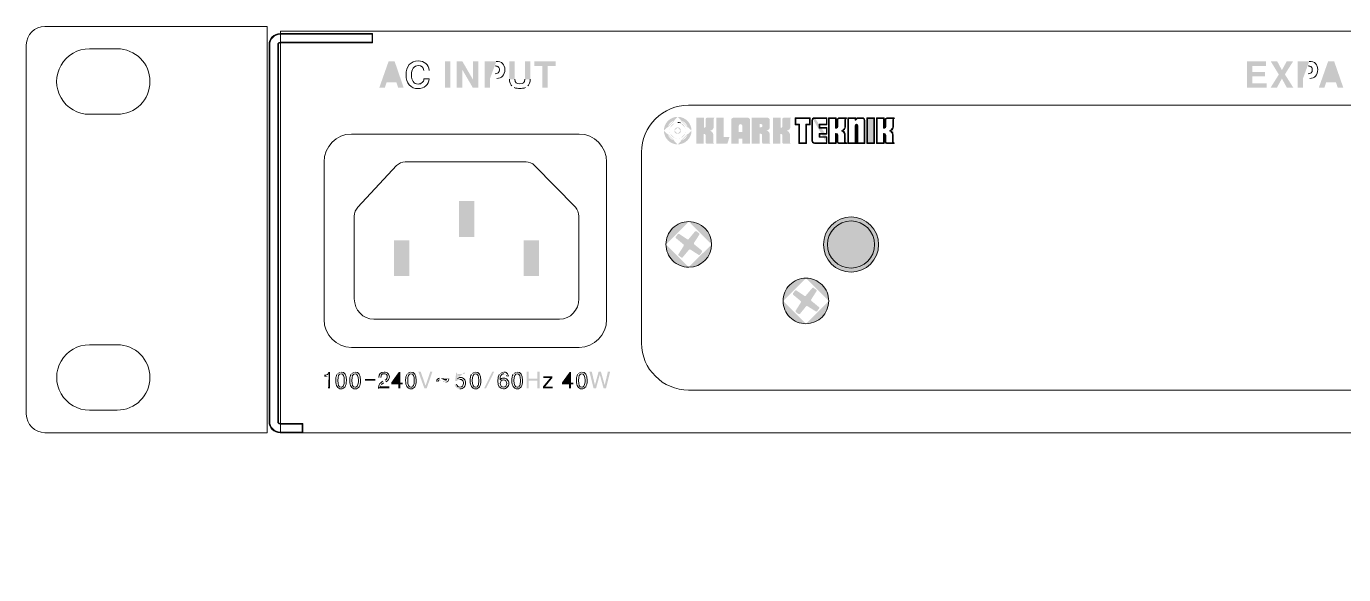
# Model space of a CAD drawing. Header units: millimetres. Extents: x 53 to 536, y 329 to 488.
# Drawn here: x 53 to 194.3, y 329.1 to 387.9 of the extents above; entities that cross this region are included whole.
import ezdxf

# ---------------------------------------------------------------- set-up
doc = ezdxf.new("R2010")
doc.units = ezdxf.units.MM
doc.header["$MEASUREMENT"] = 0

msp = doc.modelspace()

# ---------------------------------------------------------------- hatches: boundary and pattern name
at = {"transparency": 33554559}
for points in [[(92.71, 381.92), (91.65, 381.92), (91.46, 381.35), (90.87, 381.35), (91.87, 384.18), (92.52, 384.18), (93.49, 381.35), (92.9, 381.35)], [(97.93, 381.35), (98.51, 381.35), (98.51, 384.18), (97.93, 384.18)], [(100.91, 381.35), (99.77, 383.31), (99.77, 381.35), (99.19, 381.35), (99.19, 384.18), (99.79, 384.18), (100.91, 382.25), (100.91, 384.18), (101.49, 384.18), (101.49, 381.35)], [(108.95, 383.69), (108.95, 381.35), (108.37, 381.35), (108.37, 383.69), (107.51, 383.69), (107.51, 384.18), (109.78, 384.18), (109.78, 383.69)], [(184.56, 382.57), (184.56, 381.83), (186.1, 381.83), (186.1, 381.35), (183.98, 381.35), (183.98, 384.18), (186.03, 384.18), (186.03, 383.69), (184.56, 383.69), (184.56, 383.05), (185.92, 383.05), (185.92, 382.57)], [(188.04, 382.79), (188.95, 381.35), (188.26, 381.35), (187.72, 382.33), (187.18, 381.35), (186.5, 381.35), (187.39, 382.77), (186.53, 384.18), (187.22, 384.18), (187.72, 383.25), (188.24, 384.18), (188.92, 384.18)], [(193.52, 381.92), (192.46, 381.92), (192.27, 381.35), (191.68, 381.35), (192.68, 384.18), (193.33, 384.18), (194.31, 381.35), (193.71, 381.35)], [(126.84, 378.13), (126.78, 378.07), (126.76, 378.03), (126.75, 377.97), (126.75, 377.11), (126.72, 376.98), (126.64, 376.87), (126.51, 376.79), (126.38, 376.74), (126.47, 376.69), (126.56, 376.62), (126.67, 376.49), (126.71, 376.33), (126.71, 375.45), (126.74, 375.39), (126.81, 375.35), (126, 375.35), (125.93, 375.38), (125.89, 375.45), (125.89, 376.26), (125.84, 376.36), (125.73, 376.4), (125.68, 376.4), (125.68, 375.35), (124.9, 375.35), (124.9, 378.15), (125.7, 378.15), (125.7, 377.06), (125.78, 377.06), (125.81, 377.07), (125.85, 377.1), (125.89, 377.19), (125.89, 377.99), (125.93, 378.09), (126.03, 378.13)], [(128.45, 376.06), (128.22, 375.35), (127.05, 375.35), (127.05, 378.15), (127.83, 378.15), (127.83, 376.06)], [(135.07, 378.13), (135.01, 378.07), (134.99, 378.03), (134.98, 377.97), (134.98, 377.11), (134.95, 376.98), (134.87, 376.87), (134.74, 376.79), (134.61, 376.74), (134.7, 376.69), (134.79, 376.62), (134.9, 376.49), (134.94, 376.33), (134.94, 375.45), (134.97, 375.39), (135.04, 375.35), (134.23, 375.35), (134.16, 375.38), (134.12, 375.45), (134.12, 376.26), (134.07, 376.36), (133.96, 376.4), (133.91, 376.4), (133.91, 375.35), (133.13, 375.35), (133.13, 378.15), (133.93, 378.15), (133.93, 377.06), (134.01, 377.06), (134.05, 377.07), (134.08, 377.1), (134.12, 377.19), (134.12, 377.99), (134.16, 378.09), (134.26, 378.13)], [(144.02, 375.37), (143.19, 375.37), (143.19, 378.13), (144.02, 378.13)], [(143.95, 378.06), (143.26, 378.06), (143.26, 375.44), (143.95, 375.44)], [(99.43, 365.35), (101.07, 365.35), (101.07, 369.18), (99.43, 369.18)], [(138.53, 364.52, 0.414085), (141.49, 361.56), (141.49, 361.56, 0.414196), (144.45, 364.52), (144.45, 364.52, 0.414331), (141.49, 367.48), (141.49, 367.48, 0.414221)], [(138.97, 364.52, 0.413897), (141.49, 361.99), (141.49, 361.99, 0.41433), (144.01, 364.52), (144.01, 364.52, 0.414633), (141.49, 367.04), (141.49, 367.04, 0.414201)], [(92.46, 361.16), (94.1, 361.16), (94.1, 364.99), (92.46, 364.99)], [(106.37, 361.16), (108.01, 361.16), (108.01, 364.99), (106.37, 364.99)], [(125.51, 363.75), (125.5, 363.86), (124.65, 364.56), (124.63, 364.68), (125.23, 365.61), (125.21, 365.72), (124.88, 365.96), (124.77, 365.95), (124.05, 365.09), (123.94, 365.07), (123.03, 365.68), (122.91, 365.65), (122.67, 365.33), (122.69, 365.22), (123.53, 364.52), (123.55, 364.4), (122.96, 363.47), (122.98, 363.36), (123.3, 363.12), (123.41, 363.13), (124.11, 363.98), (124.23, 364), (125.16, 363.4), (125.27, 363.42)], [(138.08, 357.68), (138.07, 357.79), (137.22, 358.49), (137.2, 358.6), (137.8, 359.54), (137.78, 359.65), (137.45, 359.89), (137.34, 359.87), (136.62, 359.02), (136.51, 359), (135.6, 359.61), (135.49, 359.58), (135.24, 359.26), (135.26, 359.15), (136.1, 358.45), (136.12, 358.33), (135.53, 357.4), (135.55, 357.29), (135.88, 357.05), (135.99, 357.06), (136.68, 357.91), (136.8, 357.92), (137.73, 357.33), (137.84, 357.35)], [(86.33, 350.59), (86.47, 350.75), (86.62, 350.83), (86.77, 350.84)], [(87.84, 350.59), (87.97, 350.75), (88.12, 350.83), (88.28, 350.84)], [(92.91, 349.51), (92.17, 349.51), (92.17, 349.74), (92.96, 350.84), (93.12, 350.84), (93.12, 349.71), (93.38, 349.71), (93.38, 349.51), (93.12, 349.51), (93.12, 349.09), (92.91, 349.09)], [(93.83, 350.59), (93.96, 350.75), (94.11, 350.83), (94.27, 350.84)], [(95.96, 349.09), (95.71, 349.09), (95.06, 350.89), (95.31, 350.89), (95.84, 349.37), (96.34, 350.89), (96.58, 350.89)], [(100.76, 350.59), (100.9, 350.75), (101.05, 350.83), (101.2, 350.84)], [(103.01, 350.89), (103.21, 350.89), (102.33, 349.1), (102.13, 349.1)], [(105.23, 350.59), (105.37, 350.75), (105.52, 350.83), (105.67, 350.84)], [(107.84, 349.91), (106.91, 349.91), (106.91, 349.09), (106.68, 349.09), (106.68, 350.89), (106.91, 350.89), (106.91, 350.12), (107.84, 350.12), (107.84, 350.89), (108.07, 350.89), (108.07, 349.09), (107.84, 349.09)], [(111.23, 349.51), (110.49, 349.51), (110.49, 349.74), (111.29, 350.84), (111.45, 350.84), (111.45, 349.71), (111.71, 349.71), (111.71, 349.51), (111.45, 349.51), (111.45, 349.09), (111.23, 349.09)], [(112.15, 350.59), (112.29, 350.75), (112.44, 350.83), (112.6, 350.84)], [(115.2, 349.09), (114.94, 349.09), (114.53, 350.57), (114.13, 349.09), (113.87, 349.09), (113.41, 350.89), (113.67, 350.89), (114.01, 349.43), (114.41, 350.89), (114.65, 350.89), (115.06, 349.43), (115.4, 350.89), (115.65, 350.89)], [(89.33, 349.9), (90.45, 349.9), (90.45, 350.08), (89.33, 350.08)], [(109.45, 350.39), (109.45, 350.21), (108.68, 349.27), (109.48, 349.27), (109.48, 349.09), (108.43, 349.09), (108.43, 349.28), (109.2, 350.21), (108.48, 350.21), (108.48, 350.39)]]:
    msp.add_hatch(color=256, dxfattribs=at).paths.add_polyline_path(points)
h = msp.add_hatch(color=256, dxfattribs=at)
h.paths.add_polyline_path([(102.76, 382.84), (103.3, 382.84)], flags=0)
h.paths.add_polyline_path([(103.3, 383.69), (102.76, 383.69)], flags=0)
h.paths.add_polyline_path([(102.76, 382.36), (102.76, 381.35), (102.18, 381.35), (102.18, 384.18), (103.43, 384.18)], flags=0)
h = msp.add_hatch(color=256, dxfattribs=at)
h.paths.add_polyline_path([(105.09, 381.56, 0.0844), (105.35, 381.38)], flags=0)
h.paths.add_polyline_path([(104.83, 382.26), (104.83, 384.18), (105.41, 384.18), (105.41, 382.26)], flags=0)
h.paths.add_polyline_path([(106.49, 382.26), (106.49, 384.18), (107.07, 384.18), (107.07, 382.26)], flags=0)
h.paths.add_polyline_path([(106.55, 381.38, 0.084647), (106.82, 381.56)], flags=0)
h = msp.add_hatch(color=256, dxfattribs=at)
h.paths.add_polyline_path([(189.99, 382.84), (190.53, 382.84)], flags=0)
h.paths.add_polyline_path([(190.53, 383.69), (189.99, 383.69)], flags=0)
h.paths.add_polyline_path([(189.99, 382.36), (189.99, 381.35), (189.41, 381.35), (189.41, 384.18), (190.65, 384.18)], flags=0)
h = msp.add_hatch(color=256, dxfattribs=at)
h.paths.add_polyline_path([(122.56, 377.55, 0.206117), (122.08, 377.07)], flags=0)
h.paths.add_polyline_path([(122.08, 377.07), (122.56, 377.07)], flags=0)
h.paths.add_polyline_path([(122.56, 376.42), (122.56, 375.95)], flags=0)
h.paths.add_polyline_path([(122.09, 376.42, 0.203167), (122.56, 375.95)], flags=0)
h.paths.add_polyline_path([(123.21, 377.07), (123.21, 377.56)], flags=0)
h.paths.add_polyline_path([(123.69, 377.07, 0.204955), (123.21, 377.56)], flags=0)
h.paths.add_polyline_path([(123.21, 375.95, 0.201988), (123.69, 376.42)], flags=0)
h.paths.add_polyline_path([(123.69, 376.42), (123.21, 376.42)], flags=0)
h.paths.add_polyline_path([(122.89, 376.4, 0.413685), (123.24, 376.75)], flags=0)
h.paths.add_polyline_path([(123.24, 376.75, 0.414257), (122.89, 377.1)], flags=0)
h.paths.add_polyline_path([(122.89, 377.1, 0.414146), (122.53, 376.75)], flags=0)
h.paths.add_polyline_path([(122.53, 376.75, 0.41358), (122.89, 376.4)], flags=0)
h.paths.add_polyline_path([(124, 377.05, 0.265578), (123.19, 377.86)], flags=0)
h.paths.add_polyline_path([(123.19, 377.86), (123.19, 377.57)], flags=0)
h.paths.add_polyline_path([(122.89, 377.62, 0.084618), (122.59, 377.57)], flags=0)
h.paths.add_polyline_path([(122.59, 377.57), (122.59, 377.86)], flags=0)
h.paths.add_polyline_path([(122.59, 377.86, 0.264787), (121.78, 377.04)], flags=0)
h.paths.add_polyline_path([(121.78, 377.04), (122.07, 377.04)], flags=0)
h.paths.add_polyline_path([(122.07, 377.04, 0.083482), (122.02, 376.75)], flags=0)
h.paths.add_polyline_path([(122.02, 376.75, 0.088305), (122.07, 376.45)], flags=0)
h.paths.add_polyline_path([(122.07, 376.45), (121.78, 376.45)], flags=0)
h.paths.add_polyline_path([(121.78, 376.45, 0.263244), (122.59, 375.64)], flags=0)
h.paths.add_polyline_path([(122.59, 375.64), (122.59, 375.93)], flags=0)
h.paths.add_polyline_path([(122.59, 375.93, 0.091664), (122.89, 375.88)], flags=0)
h.paths.add_polyline_path([(122.89, 375.88, 0.090326), (123.19, 375.93)], flags=0)
h.paths.add_polyline_path([(123.19, 375.93), (123.19, 375.64)], flags=0)
h.paths.add_polyline_path([(123.19, 375.64, 0.262927), (123.99, 376.45)], flags=0)
h.paths.add_polyline_path([(123.99, 376.45), (123.7, 376.45)], flags=0)
h.paths.add_polyline_path([(123.7, 376.45, 0.088305), (123.76, 376.75)], flags=0)
h.paths.add_polyline_path([(123.76, 376.75, 0.087819), (123.71, 377.04)], flags=0)
h.paths.add_polyline_path([(123.71, 377.04), (124, 377.04), (124, 377.05)], flags=0)
h.paths.add_polyline_path([(122.89, 375.27, 0.41331), (124.37, 376.75)], flags=0)
h.paths.add_polyline_path([(121.41, 376.75, 0.413531), (122.89, 375.27)], flags=0)
h.paths.add_polyline_path([(122.89, 378.23, 0.413641), (121.41, 376.75)], flags=0)
h.paths.add_polyline_path([(124.37, 376.75, 0.413421), (122.89, 378.23)], flags=0)
h = msp.add_hatch(color=256, dxfattribs=at)
h.paths.add_polyline_path([(129.84, 376.59), (129.84, 377.22), (129.78, 377.38), (129.63, 377.45), (129.48, 377.38), (129.43, 377.22), (129.43, 376.59)], flags=0)
h.paths.add_polyline_path([(130.65, 375.35), (129.84, 375.35), (129.84, 375.88), (129.43, 375.88), (129.43, 375.35), (128.64, 375.35), (128.64, 377.91), (128.66, 378), (128.71, 378.07), (128.9, 378.15), (130.39, 378.15), (130.58, 378.07), (130.63, 378), (130.65, 377.91)], flags=0)
h = msp.add_hatch(color=256, dxfattribs=at)
h.paths.add_polyline_path([(132.44, 376.76), (132.59, 376.68), (132.69, 376.58), (132.73, 376.51), (132.76, 376.41), (132.76, 375.45), (132.79, 375.39), (132.83, 375.36), (132.85, 375.35), (132.06, 375.35), (131.98, 375.38), (131.95, 375.45), (131.95, 376.28), (131.9, 376.38), (131.78, 376.42), (131.68, 376.42), (131.68, 375.35), (130.83, 375.35), (130.83, 378.15), (132.5, 378.15), (132.69, 378.07), (132.74, 378), (132.76, 377.91), (132.76, 377.07), (132.74, 376.98), (132.69, 376.9), (132.58, 376.82)], flags=0)
h.paths.add_polyline_path([(131.99, 377.28), (131.94, 377.42), (131.8, 377.46), (131.7, 377.46), (131.7, 377.1), (131.8, 377.1), (131.94, 377.15)], flags=0)
h = msp.add_hatch(color=256, dxfattribs=at)
h.paths.add_polyline_path([(137.04, 377.45), (137.04, 378.06), (135.55, 378.06), (135.55, 377.45), (135.95, 377.45), (135.95, 375.44), (136.64, 375.44), (136.64, 377.45)], flags=0)
h.paths.add_polyline_path([(137.11, 377.38), (136.71, 377.38), (136.71, 375.37), (135.88, 375.37), (135.88, 377.38), (135.48, 377.38), (135.48, 378.13), (137.11, 378.13)], flags=0)
h = msp.add_hatch(color=256, dxfattribs=at)
h.paths.add_polyline_path([(138.84, 375.44), (138.84, 376.03), (138.07, 376.03), (138.07, 376.44), (138.84, 376.44), (138.84, 377.03), (138.07, 377.03), (138.07, 377.44), (138.84, 377.44), (138.84, 378.06), (137.6, 378.06), (137.49, 378.05), (137.41, 378), (137.35, 377.85), (137.35, 375.65), (137.41, 375.5), (137.49, 375.45), (137.6, 375.44)], flags=0)
h.paths.add_polyline_path([(138.91, 375.37), (137.6, 375.37), (137.57, 375.37), (137.45, 375.39), (137.36, 375.46), (137.29, 375.65), (137.29, 377.85), (137.36, 378.05)], flags=0)
h.paths.add_polyline_path([(137.6, 378.13), (138.91, 378.13), (138.91, 377.37), (138.14, 377.37), (138.14, 377.1), (138.91, 377.1), (138.91, 376.37), (138.14, 376.37), (138.14, 376.1), (138.91, 376.1)], flags=0)
h = msp.add_hatch(color=256, dxfattribs=at)
h.paths.add_polyline_path([(140.86, 378.04), (140.19, 378.04), (140.14, 378.04), (140.11, 378.01), (140.09, 377.95), (140.09, 377.18), (140.04, 377.07), (139.94, 377.03), (139.84, 377.03), (139.84, 378.06), (139.15, 378.06), (139.15, 375.44), (139.82, 375.44), (139.82, 376.44), (139.9, 376.44), (140.03, 376.39), (140.09, 376.26), (140.09, 375.5), (140.11, 375.46), (140.16, 375.44), (140.81, 375.44), (140.79, 375.5), (140.79, 376.33), (140.77, 376.47), (140.68, 376.59), (140.61, 376.65), (140.51, 376.7), (140.51, 376.77), (140.64, 376.84), (140.74, 376.93), (140.81, 377.03), (140.83, 377.14), (140.83, 377.92)], flags=0)
h.paths.add_polyline_path([(141.05, 375.37), (140.16, 375.37), (140.06, 375.41), (140.02, 375.5), (140.02, 376.26), (139.98, 376.34), (139.9, 376.37), (139.89, 376.37), (139.89, 375.37), (139.08, 375.37), (139.08, 378.13), (139.91, 378.13), (139.91, 377.1), (139.94, 377.1), (139.97, 377.1), (139.99, 377.12), (140.02, 377.18), (140.02, 377.95), (140.06, 378.06), (140.19, 378.11), (140.99, 378.11), (141.01, 378.05), (140.95, 378.04), (140.92, 378.01), (140.9, 377.92), (140.9, 377.14), (140.87, 377), (140.79, 376.87), (140.69, 376.79), (140.6, 376.73), (140.72, 376.64)], flags=0)
h.paths.add_polyline_path([(140.86, 376.33), (140.86, 375.5), (140.88, 375.48), (140.9, 375.46), (140.98, 375.45), (141.05, 375.44)], flags=0)
h = msp.add_hatch(color=256, dxfattribs=at)
h.paths.add_polyline_path([(142.9, 375.44), (142.9, 377.85), (142.85, 378), (142.77, 378.04), (142.66, 378.06), (142.2, 378.06), (142.15, 378.06), (142.1, 378.02), (142, 377.9), (142, 377.86), (141.93, 377.86), (141.93, 378.06), (141.21, 378.06), (141.21, 375.44), (141.93, 375.44), (141.93, 377.27), (141.97, 377.38), (142.08, 377.43), (142.18, 377.38), (142.22, 377.27), (142.22, 375.44)], flags=0)
h.paths.add_polyline_path([(142.97, 375.37), (142.15, 375.37), (142.15, 377.27), (142.13, 377.33), (142.08, 377.36), (142.02, 377.33), (142, 377.27), (142, 375.37), (141.15, 375.37), (141.15, 378.13), (142, 378.13), (142, 378.02), (142.06, 378.07), (142.13, 378.12), (142.2, 378.13), (142.66, 378.13), (142.79, 378.11), (142.9, 378.04), (142.97, 377.85)], flags=0)
h = msp.add_hatch(color=256, dxfattribs=at)
h.paths.add_polyline_path([(146, 378.04), (145.32, 378.04), (145.28, 378.04), (145.25, 378.01), (145.22, 377.95), (145.22, 377.18), (145.18, 377.07), (145.08, 377.03), (144.97, 377.03), (144.97, 378.06), (144.29, 378.06), (144.29, 375.44), (144.96, 375.44), (144.96, 376.44), (145.03, 376.44), (145.16, 376.39), (145.23, 376.26), (145.23, 375.5), (145.25, 375.46), (145.29, 375.44), (145.95, 375.44), (145.93, 375.5), (145.93, 376.33), (145.9, 376.47), (145.81, 376.59), (145.75, 376.65), (145.64, 376.7), (145.64, 376.77), (145.78, 376.84), (145.88, 376.93), (145.94, 377.03), (145.97, 377.14), (145.97, 377.92)], flags=0)
h.paths.add_polyline_path([(146.14, 378.05), (146.09, 378.04), (146.06, 378.01), (146.04, 377.92), (146.04, 377.14), (146.01, 377), (145.93, 376.87), (145.83, 376.79), (145.74, 376.73), (145.86, 376.64)], flags=0)
h.paths.add_polyline_path([(146, 376.33), (146, 375.5), (146.02, 375.48), (146.04, 375.46), (146.09, 375.45), (146.13, 375.44), (146.13, 375.37), (145.29, 375.37), (145.2, 375.41), (145.16, 375.5), (145.16, 376.26), (145.12, 376.34), (145.03, 376.37), (145.03, 376.37), (145.03, 375.37), (144.22, 375.37), (144.22, 378.13), (145.04, 378.13), (145.04, 377.1), (145.08, 377.1), (145.11, 377.1), (145.13, 377.12), (145.16, 377.18), (145.16, 377.95), (145.2, 378.06), (145.32, 378.11), (146.13, 378.11)], flags=0)
h = msp.add_hatch(color=256, dxfattribs=at)
h.paths.add_polyline_path([(124.08, 362.09, 0.414188), (126.53, 364.54)], flags=0)
h.paths.add_polyline_path([(121.63, 364.54, 0.414403), (124.08, 362.09)], flags=0)
h.paths.add_polyline_path([(124.08, 366.99, 0.414388), (121.63, 364.54)], flags=0)
h.paths.add_polyline_path([(126.53, 364.54, 0.414172), (124.08, 366.99)], flags=0)
h = msp.add_hatch(color=256, dxfattribs=at)
h.paths.add_polyline_path([(136.65, 356.02, 0.414188), (139.1, 358.47)], flags=0)
h.paths.add_polyline_path([(134.2, 358.47, 0.414403), (136.65, 356.02)], flags=0)
h.paths.add_polyline_path([(136.65, 360.91, 0.41447), (134.2, 358.47)], flags=0)
h.paths.add_polyline_path([(139.1, 358.47, 0.414255), (136.65, 360.91)], flags=0)
h = msp.add_hatch(color=256, dxfattribs=at)
h.paths.add_polyline_path([(115.7, 329.09), (91.25, 329.09)], flags=0)
h.paths.add_polyline_path([(88.32, 332.08), (88.32, 348.99)], flags=0)
h.paths.add_polyline_path([(91.25, 351.97), (115.7, 351.97)], flags=0)
h = msp.add_hatch(color=256, dxfattribs=at)
h.paths.add_polyline_path([(85.38, 350.34), (84.99, 350.34), (84.99, 350.5)], flags=0)
h.paths.add_polyline_path([(85.46, 350.84), (85.6, 350.84), (85.6, 349.09), (85.38, 349.09)], flags=0)
h = msp.add_hatch(color=256, dxfattribs=at)
h.paths.add_polyline_path([(100.04, 350.84), (100.04, 350.63), (99.31, 350.63), (99.25, 350.14)], flags=0)
h.paths.add_polyline_path([(99.53, 349.04), (99.35, 349.06), (99.21, 349.11), (99.11, 349.19), (99.04, 349.28), (98.99, 349.38), (98.97, 349.46), (98.95, 349.52), (99.17, 349.52)], flags=0)
h.paths.add_polyline_path([(99.53, 350.05), (99.36, 350.02), (99.21, 349.89), (99.01, 349.89), (99.14, 350.84)], flags=0)
h = msp.add_hatch(color=256, dxfattribs=at)
h.paths.add_polyline_path([(103.75, 350.58), (103.9, 350.74), (104.07, 350.83), (104.23, 350.84)], flags=0)
h.paths.add_polyline_path([(104.73, 350.39), (104.51, 350.39), (104.41, 350.58), (104.22, 350.65)], flags=0)
h = msp.add_hatch(color=256, dxfattribs=at)
h.paths.add_polyline_path([(91.58, 349.8), (91.33, 349.67)], flags=0)
h.paths.add_polyline_path([(91.1, 349.5), (91.01, 349.31), (91.94, 349.31), (91.94, 349.09), (90.77, 349.09)], flags=0)
h.paths.add_polyline_path([(91.26, 349.85), (91.49, 349.98)], flags=0)
h = msp.add_hatch(color=256, dxfattribs=at)
h.paths.add_polyline_path([(97.19, 349.82), (97.03, 349.82)], flags=0)
h.paths.add_polyline_path([(97.35, 350.18), (97.51, 350.14), (97.86, 349.96), (98.01, 349.92), (98.13, 349.97), (98.16, 350.11), (98.32, 350.11)], flags=0)
h.paths.add_polyline_path([(98.01, 349.75), (97.77, 349.82), (97.48, 349.97), (97.35, 350.01)], flags=0)
h = msp.add_hatch(color=256, dxfattribs=at)
h.paths.add_polyline_path([(96.1, 348.6), (91.94, 344.13)], flags=0)
h.paths.add_polyline_path([(91.56, 343.17), (91.56, 334.29)], flags=0)
h.paths.add_polyline_path([(93.65, 332.1), (113.58, 332.1)], flags=0)
h.paths.add_polyline_path([(115.66, 334.29), (115.66, 343.17)], flags=0)
h.paths.add_polyline_path([(115.28, 344.12), (110.91, 348.61)], flags=0)

# ---------------------------------------------------------------- linework, layer by layer
at = {"lineweight": 9}
for points in [[(55, 387.94), (78.84, 387.94), (78.84, 344.33), (55, 344.33, -0.413837), (53, 346.33), (53, 385.94, -0.414)], [(62.75, 385.53), (59.77, 385.53, 1.000041), (59.77, 378.5), (62.75, 378.5, 0.999904)], [(119.02, 353.94, 0.41403), (124.05, 348.91), (279.22, 348.91, 0.41403), (284.24, 353.94), (284.25, 374.45), (284.24, 374.45, 0.414247), (279.22, 379.48), (279.22, 379.48), (124.05, 379.48), (124.05, 379.48, 0.414247), (119.02, 374.45), (119.02, 374.45)], [(62.75, 353.77), (59.77, 353.77, 1.0001), (59.77, 346.75), (62.75, 346.75, 0.999963)]]:
    msp.add_lwpolyline(points, format="xyb", close=True, dxfattribs=at)
msp.add_lwpolyline([(80.27, 387.43), (508.47, 387.43), (508.47, 344.33), (80.27, 344.33)], close=True, dxfattribs=at)
for points in [[(80.24, 386.16), (90.16, 386.16), (90.16, 387.16), (80.24, 387.16, 0.413501), (79.04, 385.96), (79.04, 345.53, 0.413971), (80.24, 344.33), (82.67, 344.33), (82.67, 345.33), (80.24, 345.33)], [(80.24, 345.26), (82.6, 345.26), (82.6, 344.4), (80.24, 344.4, -0.41316), (79.11, 345.53), (79.11, 385.96, -0.413482), (80.24, 387.09), (90.09, 387.09), (90.09, 386.23), (80.24, 386.23, 0.405914), (79.97, 385.96), (79.97, 345.53)]]:
    msp.add_lwpolyline(points, format="xyb", dxfattribs=at)
msp.add_lwpolyline([(80.04, 345.53), (80.04, 385.96)], dxfattribs=at)
at = {"lineweight": 5}
for points in [[(95.66, 382.31), (96.23, 382.31)], [(137.6, 378.13), (138.91, 378.13), (138.91, 377.37), (138.14, 377.37), (138.14, 377.1), (138.91, 377.1), (138.91, 376.37), (138.14, 376.37), (138.14, 376.1), (138.91, 376.1), (138.91, 375.37), (137.6, 375.37), (137.57, 375.37), (137.45, 375.39), (137.36, 375.46), (137.29, 375.65), (137.29, 377.85), (137.36, 378.05)], [(140.86, 376.33), (140.86, 375.5), (140.88, 375.48), (140.9, 375.46), (140.98, 375.45), (141.05, 375.44), (141.05, 375.37), (140.16, 375.37), (140.06, 375.41), (140.02, 375.5), (140.02, 376.26), (139.98, 376.34), (139.9, 376.37), (139.89, 376.37), (139.89, 375.37), (139.08, 375.37), (139.08, 378.13), (139.91, 378.13), (139.91, 377.1), (139.94, 377.1), (139.97, 377.1), (139.99, 377.12), (140.02, 377.18), (140.02, 377.95), (140.06, 378.06), (140.19, 378.11), (140.99, 378.11), (141.01, 378.05), (140.95, 378.04), (140.92, 378.01), (140.9, 377.92), (140.9, 377.14), (140.87, 377), (140.79, 376.87), (140.69, 376.79), (140.6, 376.73), (140.72, 376.64)], [(139.97, 378), (139.97, 377.14)], [(146, 376.33), (146, 375.5), (146.02, 375.48), (146.04, 375.46), (146.09, 375.45), (146.13, 375.44), (146.13, 375.37), (145.29, 375.37), (145.2, 375.41), (145.16, 375.5), (145.16, 376.26), (145.12, 376.34), (145.03, 376.37), (145.03, 376.37), (145.03, 375.37), (144.22, 375.37), (144.22, 378.13), (145.04, 378.13), (145.04, 377.1), (145.08, 377.1), (145.11, 377.1), (145.13, 377.12), (145.16, 377.18), (145.16, 377.95), (145.2, 378.06), (145.32, 378.11), (146.13, 378.11), (146.14, 378.05), (146.09, 378.04), (146.06, 378.01), (146.04, 377.92), (146.04, 377.14), (146.01, 377), (145.93, 376.87), (145.83, 376.79), (145.74, 376.73), (145.86, 376.64)], [(145.1, 378), (145.1, 377.14)], [(139.95, 376.31), (139.95, 375.48)], [(142.08, 377.33), (142.08, 375.34)], [(145.09, 376.31), (145.09, 375.48)]]:
    msp.add_lwpolyline(points, dxfattribs=at)
for points in [[(137.11, 377.38), (136.71, 377.38), (136.71, 375.37), (135.88, 375.37), (135.88, 377.38), (135.48, 377.38), (135.48, 378.13), (137.11, 378.13)], [(137.04, 377.45), (137.04, 378.06), (135.55, 378.06), (135.55, 377.45), (135.95, 377.45), (135.95, 375.44), (136.64, 375.44), (136.64, 377.45)], [(138.84, 375.44), (138.84, 376.03), (138.07, 376.03), (138.07, 376.44), (138.84, 376.44), (138.84, 377.03), (138.07, 377.03), (138.07, 377.44), (138.84, 377.44), (138.84, 378.06), (137.6, 378.06), (137.49, 378.05), (137.41, 378), (137.35, 377.85), (137.35, 375.65), (137.41, 375.5), (137.49, 375.45), (137.6, 375.44)], [(140.86, 378.04), (140.19, 378.04), (140.14, 378.04), (140.11, 378.01), (140.09, 377.95), (140.09, 377.18), (140.04, 377.07), (139.94, 377.03), (139.84, 377.03), (139.84, 378.06), (139.15, 378.06), (139.15, 375.44), (139.82, 375.44), (139.82, 376.44), (139.9, 376.44), (140.03, 376.39), (140.09, 376.26), (140.09, 375.5), (140.11, 375.46), (140.16, 375.44), (140.81, 375.44), (140.79, 375.5), (140.79, 376.33), (140.77, 376.47), (140.68, 376.59), (140.61, 376.65), (140.51, 376.7), (140.51, 376.77), (140.64, 376.84), (140.74, 376.93), (140.81, 377.03), (140.83, 377.14), (140.83, 377.92)], [(142.97, 375.37), (142.15, 375.37), (142.15, 377.27), (142.13, 377.33), (142.08, 377.36), (142.02, 377.33), (142, 377.27), (142, 375.37), (141.15, 375.37), (141.15, 378.13), (142, 378.13), (142, 378.02), (142.06, 378.07), (142.13, 378.12), (142.2, 378.13), (142.66, 378.13), (142.79, 378.11), (142.9, 378.04), (142.97, 377.85)], [(142.9, 375.44), (142.9, 377.85), (142.85, 378), (142.77, 378.04), (142.66, 378.06), (142.2, 378.06), (142.15, 378.06), (142.1, 378.02), (142, 377.9), (142, 377.86), (141.93, 377.86), (141.93, 378.06), (141.21, 378.06), (141.21, 375.44), (141.93, 375.44), (141.93, 377.27), (141.97, 377.38), (142.08, 377.43), (142.18, 377.38), (142.22, 377.27), (142.22, 375.44)], [(144.02, 375.37), (143.19, 375.37), (143.19, 378.13), (144.02, 378.13)], [(143.95, 378.06), (143.26, 378.06), (143.26, 375.44), (143.95, 375.44)], [(146, 378.04), (145.32, 378.04), (145.28, 378.04), (145.25, 378.01), (145.22, 377.95), (145.22, 377.18), (145.18, 377.07), (145.08, 377.03), (144.97, 377.03), (144.97, 378.06), (144.29, 378.06), (144.29, 375.44), (144.96, 375.44), (144.96, 376.44), (145.03, 376.44), (145.16, 376.39), (145.23, 376.26), (145.23, 375.5), (145.25, 375.46), (145.29, 375.44), (145.95, 375.44), (145.93, 375.5), (145.93, 376.33), (145.9, 376.47), (145.81, 376.59), (145.75, 376.65), (145.64, 376.7), (145.64, 376.77), (145.78, 376.84), (145.88, 376.93), (145.94, 377.03), (145.97, 377.14), (145.97, 377.92)]]:
    msp.add_lwpolyline(points, close=True, dxfattribs=at)
at = {"lineweight": 13}
for points in [[(87.88, 376.38), (112.33, 376.38)], [(84.94, 356.48), (84.94, 373.39)], [(106.62, 373.41), (93.65, 373.41)], [(115.26, 373.39), (115.26, 356.48)], [(92.73, 373.01), (88.57, 368.53)], [(111.91, 368.53), (107.54, 373.02)], [(88.19, 367.57), (88.19, 358.69)], [(112.29, 358.69), (112.29, 367.57)], [(90.28, 356.51), (110.2, 356.51)], [(112.33, 353.49), (87.88, 353.49)]]:
    msp.add_lwpolyline(points, dxfattribs=at)
at = {"lineweight": 5}
for points in [[(124.08, 366.99, 0.414388), (121.63, 364.54, 0.414403), (124.08, 362.09, 0.414188), (126.53, 364.54, 0.414172)], [(136.65, 360.91, 0.41447), (134.2, 358.47, 0.414403), (136.65, 356.02, 0.414188), (139.1, 358.47, 0.414255)]]:
    msp.add_lwpolyline(points, format="xyb", close=True, dxfattribs=at)
for radius in [2.96, 2.53]:
    msp.add_circle((141.49, 364.52), radius, dxfattribs=at)
at = {"lineweight": 9}
for points in [[(80.24, 386.19), (80.12, 386.19), (80.01, 386.08), (80.01, 385.96)], [(80.04, 385.96), (80.04, 386.06), (80.14, 386.16), (80.24, 386.16)], [(80.04, 385.96), (80.04, 386.06), (80.14, 386.16), (80.24, 386.16)], [(84.99, 350.5), (85.16, 350.52), (85.27, 350.55), (85.32, 350.58)], [(85.32, 350.58), (85.37, 350.62), (85.42, 350.71), (85.46, 350.84)], [(86.24, 350.33), (86.26, 350.44), (86.29, 350.53), (86.33, 350.59)], [(86.77, 350.65), (86.54, 350.65), (86.42, 350.41), (86.42, 349.94)], [(86.77, 350.84), (87.15, 350.84), (87.34, 350.54), (87.34, 349.92)], [(87.12, 349.95), (87.12, 350.42), (87, 350.65), (86.77, 350.65)], [(87.74, 350.33), (87.77, 350.44), (87.8, 350.53), (87.84, 350.59)], [(88.28, 350.65), (88.04, 350.65), (87.93, 350.41), (87.93, 349.94)], [(88.28, 350.84), (88.66, 350.84), (88.85, 350.54), (88.85, 349.92)], [(88.63, 349.95), (88.63, 350.42), (88.51, 350.65), (88.28, 350.65)], [(90.81, 350.24), (90.82, 350.64), (91.01, 350.84), (91.39, 350.84)], [(91.38, 350.66), (91.16, 350.66), (91.04, 350.52), (91.03, 350.24)], [(91.63, 350.56), (91.56, 350.62), (91.48, 350.66), (91.38, 350.66)], [(91.39, 350.84), (91.55, 350.84), (91.69, 350.8), (91.79, 350.7)], [(91.73, 350.33), (91.73, 350.42), (91.69, 350.5), (91.63, 350.56)], [(91.79, 350.7), (91.9, 350.61), (91.95, 350.48), (91.95, 350.33)], [(93.73, 350.33), (93.76, 350.44), (93.79, 350.53), (93.83, 350.59)], [(94.27, 350.65), (94.04, 350.65), (93.92, 350.41), (93.92, 349.94)], [(94.27, 350.84), (94.65, 350.84), (94.84, 350.54), (94.84, 349.92)], [(94.62, 349.95), (94.62, 350.42), (94.5, 350.65), (94.27, 350.65)], [(100.67, 350.33), (100.69, 350.44), (100.72, 350.53), (100.76, 350.59)], [(101.2, 350.65), (100.97, 350.65), (100.85, 350.41), (100.85, 349.94)], [(101.2, 350.84), (101.59, 350.84), (101.78, 350.54), (101.78, 349.92)], [(101.55, 349.95), (101.55, 350.42), (101.44, 350.65), (101.2, 350.65)], [(103.64, 350.3), (103.67, 350.42), (103.71, 350.51), (103.75, 350.58)], [(104.22, 350.65), (104.09, 350.65), (103.99, 350.6), (103.93, 350.48)], [(104.23, 350.84), (104.36, 350.84), (104.47, 350.8), (104.56, 350.72)], [(104.56, 350.72), (104.65, 350.64), (104.71, 350.53), (104.73, 350.39)], [(105.14, 350.33), (105.16, 350.44), (105.19, 350.53), (105.23, 350.59)], [(105.67, 350.65), (105.44, 350.65), (105.32, 350.41), (105.32, 349.94)], [(105.67, 350.84), (106.06, 350.84), (106.25, 350.54), (106.25, 349.92)], [(106.02, 349.95), (106.02, 350.42), (105.91, 350.65), (105.67, 350.65)], [(112.06, 350.33), (112.08, 350.44), (112.12, 350.53), (112.15, 350.59)], [(112.6, 350.65), (112.36, 350.65), (112.25, 350.41), (112.25, 349.94)], [(112.6, 350.84), (112.98, 350.84), (113.17, 350.54), (113.17, 349.92)], [(112.95, 349.95), (112.95, 350.42), (112.83, 350.65), (112.6, 350.65)], [(86.2, 349.94), (86.2, 350.09), (86.21, 350.22), (86.24, 350.33)], [(86.35, 349.27), (86.25, 349.42), (86.2, 349.65), (86.2, 349.94)], [(86.77, 349.04), (86.58, 349.04), (86.44, 349.11), (86.35, 349.27)], [(86.42, 349.94), (86.42, 349.46), (86.54, 349.22), (86.77, 349.22)], [(86.77, 349.22), (86.89, 349.22), (86.98, 349.28), (87.04, 349.39)], [(87.2, 349.26), (87.1, 349.11), (86.96, 349.04), (86.77, 349.04)], [(87.04, 349.39), (87.09, 349.51), (87.12, 349.7), (87.12, 349.95)], [(87.34, 349.92), (87.34, 349.64), (87.3, 349.42), (87.2, 349.26)], [(87.71, 349.94), (87.71, 350.09), (87.72, 350.22), (87.74, 350.33)], [(87.85, 349.27), (87.75, 349.42), (87.71, 349.65), (87.71, 349.94)], [(88.28, 349.04), (88.09, 349.04), (87.95, 349.11), (87.85, 349.27)], [(87.93, 349.94), (87.93, 349.46), (88.04, 349.22), (88.27, 349.22)], [(88.27, 349.22), (88.39, 349.22), (88.48, 349.28), (88.54, 349.39)], [(88.71, 349.26), (88.61, 349.11), (88.46, 349.04), (88.28, 349.04)], [(88.54, 349.39), (88.6, 349.51), (88.63, 349.7), (88.63, 349.95)], [(88.85, 349.92), (88.85, 349.64), (88.8, 349.42), (88.71, 349.26)], [(90.77, 349.09), (90.78, 349.29), (90.82, 349.44), (90.89, 349.54)], [(90.89, 349.54), (90.95, 349.64), (91.08, 349.75), (91.26, 349.85)], [(91.33, 349.67), (91.22, 349.61), (91.15, 349.56), (91.1, 349.5)], [(91.49, 349.98), (91.65, 350.07), (91.73, 350.19), (91.73, 350.33)], [(91.95, 350.33), (91.95, 350.11), (91.82, 349.94), (91.58, 349.8)], [(93.7, 349.94), (93.7, 350.09), (93.71, 350.22), (93.73, 350.33)], [(93.84, 349.27), (93.75, 349.42), (93.7, 349.65), (93.7, 349.94)], [(94.27, 349.04), (94.08, 349.04), (93.94, 349.11), (93.84, 349.27)], [(93.92, 349.94), (93.92, 349.46), (94.03, 349.22), (94.26, 349.22)], [(94.26, 349.22), (94.39, 349.22), (94.48, 349.28), (94.53, 349.39)], [(94.69, 349.26), (94.6, 349.11), (94.46, 349.04), (94.27, 349.04)], [(94.53, 349.39), (94.59, 349.51), (94.62, 349.7), (94.62, 349.95)], [(94.84, 349.92), (94.84, 349.64), (94.79, 349.42), (94.69, 349.26)], [(97.03, 349.82), (97.04, 349.93), (97.07, 350.02), (97.13, 350.08)], [(97.13, 350.08), (97.18, 350.14), (97.26, 350.18), (97.35, 350.18)], [(97.35, 350.01), (97.25, 350.01), (97.2, 349.95), (97.19, 349.82)], [(98.32, 350.11), (98.32, 349.87), (98.21, 349.75), (98.01, 349.75)], [(99.17, 349.52), (99.22, 349.33), (99.34, 349.23), (99.53, 349.23)], [(99.25, 350.14), (99.34, 350.21), (99.45, 350.25), (99.57, 350.25)], [(99.81, 349.94), (99.74, 350.02), (99.65, 350.05), (99.53, 350.05)], [(99.53, 349.23), (99.65, 349.23), (99.74, 349.27), (99.81, 349.34)], [(99.97, 349.21), (99.86, 349.1), (99.71, 349.04), (99.53, 349.04)], [(99.57, 350.25), (99.74, 350.25), (99.87, 350.19), (99.98, 350.09)], [(99.91, 349.63), (99.91, 349.76), (99.88, 349.87), (99.81, 349.94)], [(99.81, 349.34), (99.88, 349.41), (99.91, 349.51), (99.91, 349.63)], [(100.14, 349.66), (100.14, 349.48), (100.08, 349.33), (99.97, 349.21)], [(99.98, 350.09), (100.08, 349.98), (100.14, 349.84), (100.14, 349.66)], [(100.63, 349.94), (100.63, 350.09), (100.64, 350.22), (100.67, 350.33)], [(100.78, 349.27), (100.68, 349.42), (100.63, 349.65), (100.63, 349.94)], [(101.2, 349.04), (101.02, 349.04), (100.87, 349.11), (100.78, 349.27)], [(100.85, 349.94), (100.85, 349.46), (100.97, 349.22), (101.2, 349.22)], [(101.2, 349.22), (101.32, 349.22), (101.41, 349.28), (101.47, 349.39)], [(101.63, 349.26), (101.53, 349.11), (101.39, 349.04), (101.2, 349.04)], [(101.47, 349.39), (101.53, 349.51), (101.55, 349.7), (101.55, 349.95)], [(101.78, 349.92), (101.78, 349.64), (101.73, 349.42), (101.63, 349.26)], [(103.6, 349.89), (103.6, 350.05), (103.62, 350.18), (103.64, 350.3)], [(104.19, 349.04), (103.8, 349.04), (103.6, 349.32), (103.6, 349.89)], [(103.93, 350.48), (103.86, 350.37), (103.83, 350.2), (103.83, 349.99)], [(103.83, 349.99), (103.92, 350.12), (104.06, 350.18), (104.23, 350.18)], [(103.94, 349.89), (103.87, 349.82), (103.84, 349.73), (103.84, 349.62)], [(103.84, 349.62), (103.84, 349.51), (103.87, 349.42), (103.94, 349.34)], [(104.2, 349.99), (104.09, 349.99), (104.01, 349.96), (103.94, 349.89)], [(103.94, 349.34), (104.01, 349.27), (104.09, 349.23), (104.19, 349.23)], [(104.19, 349.23), (104.29, 349.23), (104.38, 349.26), (104.44, 349.34)], [(104.6, 349.2), (104.49, 349.09), (104.36, 349.04), (104.19, 349.04)], [(104.45, 349.89), (104.39, 349.96), (104.31, 349.99), (104.2, 349.99)], [(104.23, 350.18), (104.38, 350.18), (104.51, 350.13), (104.61, 350.03)], [(104.44, 349.34), (104.51, 349.41), (104.54, 349.5), (104.54, 349.61)], [(104.54, 349.61), (104.54, 349.73), (104.51, 349.82), (104.45, 349.89)], [(104.77, 349.63), (104.77, 349.46), (104.71, 349.32), (104.6, 349.2)], [(104.61, 350.03), (104.71, 349.92), (104.77, 349.79), (104.77, 349.63)], [(105.1, 349.94), (105.1, 350.09), (105.11, 350.22), (105.14, 350.33)], [(105.25, 349.27), (105.15, 349.42), (105.1, 349.65), (105.1, 349.94)], [(105.67, 349.04), (105.49, 349.04), (105.34, 349.11), (105.25, 349.27)], [(105.32, 349.94), (105.32, 349.46), (105.44, 349.22), (105.67, 349.22)], [(105.67, 349.22), (105.79, 349.22), (105.88, 349.28), (105.94, 349.39)], [(106.1, 349.26), (106, 349.11), (105.86, 349.04), (105.67, 349.04)], [(105.94, 349.39), (106, 349.51), (106.02, 349.7), (106.02, 349.95)], [(106.25, 349.92), (106.25, 349.64), (106.2, 349.42), (106.1, 349.26)], [(112.02, 349.94), (112.02, 350.09), (112.04, 350.22), (112.06, 350.33)], [(112.17, 349.27), (112.07, 349.42), (112.02, 349.65), (112.02, 349.94)], [(112.6, 349.04), (112.41, 349.04), (112.27, 349.11), (112.17, 349.27)], [(112.25, 349.94), (112.25, 349.46), (112.36, 349.22), (112.59, 349.22)], [(112.59, 349.22), (112.71, 349.22), (112.8, 349.28), (112.86, 349.39)], [(113.02, 349.26), (112.92, 349.11), (112.78, 349.04), (112.6, 349.04)], [(112.86, 349.39), (112.92, 349.51), (112.95, 349.7), (112.95, 349.95)], [(113.17, 349.92), (113.17, 349.64), (113.12, 349.42), (113.02, 349.26)], [(79.97, 345.53), (79.97, 345.38), (80.1, 345.26), (80.24, 345.26)], [(79.97, 345.53), (79.97, 345.38), (80.1, 345.26), (80.24, 345.26)], [(80.24, 345.33), (80.14, 345.33), (80.04, 345.42), (80.04, 345.53)], [(80.24, 345.33), (80.14, 345.33), (80.04, 345.42), (80.04, 345.53)]]:
    msp.add_open_spline(points, degree=3, dxfattribs=at)
at = {"lineweight": 5}
for points in [[(93.74, 382.74), (93.74, 383.2), (93.86, 383.56), (94.09, 383.83)], [(94.09, 383.83), (94.32, 384.09), (94.64, 384.23), (95.04, 384.23)], [(94.52, 383.46), (94.39, 383.29), (94.32, 383.04), (94.32, 382.73)], [(95.06, 383.73), (94.83, 383.73), (94.65, 383.64), (94.52, 383.46)], [(95.04, 384.23), (95.37, 384.23), (95.65, 384.14), (95.86, 383.96)], [(95.66, 383.22), (95.59, 383.56), (95.39, 383.73), (95.06, 383.73)], [(95.86, 383.96), (96.07, 383.78), (96.19, 383.53), (96.22, 383.22)], [(103.64, 383.59), (103.57, 383.66), (103.46, 383.69), (103.3, 383.69)], [(103.3, 382.84), (103.6, 382.84), (103.76, 382.98), (103.76, 383.27)], [(103.43, 384.18), (103.72, 384.18), (103.95, 384.1), (104.1, 383.95)], [(103.76, 383.27), (103.76, 383.41), (103.72, 383.52), (103.64, 383.59)], [(104.1, 383.95), (104.26, 383.8), (104.34, 383.59), (104.34, 383.3)], [(104.34, 383.3), (104.34, 383.01), (104.26, 382.79), (104.11, 382.61)], [(190.87, 383.59), (190.8, 383.66), (190.69, 383.69), (190.53, 383.69)], [(190.53, 382.84), (190.83, 382.84), (190.98, 382.98), (190.98, 383.27)], [(190.65, 384.18), (190.95, 384.18), (191.18, 384.1), (191.33, 383.95)], [(190.98, 383.27), (190.98, 383.41), (190.95, 383.52), (190.87, 383.59)], [(191.33, 383.95), (191.49, 383.8), (191.57, 383.59), (191.57, 383.3)], [(191.57, 383.3), (191.57, 383.01), (191.49, 382.79), (191.33, 382.61)], [(94.09, 381.66), (93.86, 381.92), (93.74, 382.28), (93.74, 382.74)], [(95.02, 381.26), (94.63, 381.26), (94.32, 381.39), (94.09, 381.66)], [(94.32, 382.73), (94.32, 382.42), (94.39, 382.18), (94.51, 382.01)], [(94.51, 382.01), (94.64, 381.83), (94.81, 381.75), (95.04, 381.75)], [(95.04, 381.75), (95.22, 381.75), (95.36, 381.8), (95.47, 381.9)], [(95.47, 381.9), (95.58, 381.99), (95.64, 382.13), (95.66, 382.31)], [(96.23, 382.31), (96.21, 381.99), (96.09, 381.74), (95.88, 381.54)], [(104.11, 382.61), (103.95, 382.44), (103.74, 382.36), (103.48, 382.36)], [(104.9, 381.85), (104.85, 381.97), (104.83, 382.11), (104.83, 382.26)], [(105.09, 381.56), (105.01, 381.63), (104.95, 381.73), (104.9, 381.85)], [(105.41, 382.26), (105.41, 381.92), (105.59, 381.76), (105.95, 381.76)], [(105.95, 381.76), (106.31, 381.76), (106.49, 381.92), (106.49, 382.26)], [(107, 381.85), (106.95, 381.73), (106.89, 381.63), (106.82, 381.56)], [(107.07, 382.26), (107.07, 382.11), (107.05, 381.97), (107, 381.85)], [(191.33, 382.61), (191.18, 382.44), (190.97, 382.36), (190.71, 382.36)], [(95.88, 381.54), (95.66, 381.36), (95.38, 381.26), (95.02, 381.26)], [(105.65, 381.29), (105.55, 381.3), (105.45, 381.34), (105.35, 381.38)], [(105.95, 381.26), (105.85, 381.26), (105.75, 381.27), (105.65, 381.29)], [(106.25, 381.29), (106.16, 381.27), (106.06, 381.26), (105.95, 381.26)], [(106.55, 381.38), (106.45, 381.34), (106.35, 381.3), (106.25, 381.29)], [(123.19, 377.57), (123.09, 377.6), (122.99, 377.62), (122.89, 377.62)], [(137.36, 378.05), (137.42, 378.1), (137.5, 378.13), (137.6, 378.13)], [(137.36, 378.05), (137.42, 378.1), (137.5, 378.13), (137.6, 378.13)], [(84.94, 373.39), (84.94, 375.03), (86.26, 376.38), (87.88, 376.38)], [(112.33, 376.38), (113.94, 376.38), (115.26, 375.03), (115.26, 373.39)], [(140.72, 376.64), (140.82, 376.55), (140.86, 376.45), (140.86, 376.33)], [(140.72, 376.64), (140.82, 376.55), (140.86, 376.45), (140.86, 376.33)], [(145.86, 376.64), (145.95, 376.55), (146, 376.45), (146, 376.33)], [(145.86, 376.64), (145.95, 376.55), (146, 376.45), (146, 376.33)], [(87.88, 353.49), (86.26, 353.49), (84.94, 354.84), (84.94, 356.48)], [(115.26, 356.48), (115.26, 354.84), (113.94, 353.49), (112.33, 353.49)]]:
    msp.add_open_spline(points, degree=3, dxfattribs=at)
at = {"lineweight": 13}
for points in [[(84.94, 373.39), (84.94, 375.03), (86.26, 376.38), (87.88, 376.38)], [(112.33, 376.38), (113.94, 376.38), (115.26, 375.03), (115.26, 373.39)], [(93.65, 373.41), (93.34, 373.41), (92.94, 373.23), (92.73, 373.01)], [(93.65, 373.41), (93.34, 373.41), (92.94, 373.23), (92.73, 373.01)], [(107.54, 373.02), (107.32, 373.24), (106.92, 373.41), (106.62, 373.41)], [(107.54, 373.02), (107.32, 373.24), (106.92, 373.41), (106.62, 373.41)], [(88.57, 368.53), (88.36, 368.31), (88.19, 367.89), (88.19, 367.57)], [(88.57, 368.53), (88.36, 368.31), (88.19, 367.89), (88.19, 367.57)], [(112.29, 367.57), (112.29, 367.89), (112.12, 368.31), (111.91, 368.53)], [(112.29, 367.57), (112.29, 367.89), (112.12, 368.31), (111.91, 368.53)], [(88.19, 358.69), (88.19, 357.49), (89.13, 356.51), (90.28, 356.51)], [(88.19, 358.69), (88.19, 357.49), (89.13, 356.51), (90.28, 356.51)], [(110.2, 356.51), (111.36, 356.51), (112.29, 357.49), (112.29, 358.69)], [(110.2, 356.51), (111.36, 356.51), (112.29, 357.49), (112.29, 358.69)], [(87.88, 353.49), (86.26, 353.49), (84.94, 354.84), (84.94, 356.48)], [(115.26, 356.48), (115.26, 354.84), (113.94, 353.49), (112.33, 353.49)]]:
    msp.add_open_spline(points, degree=3, dxfattribs=at)

doc.saveas('drawing.dxf')
